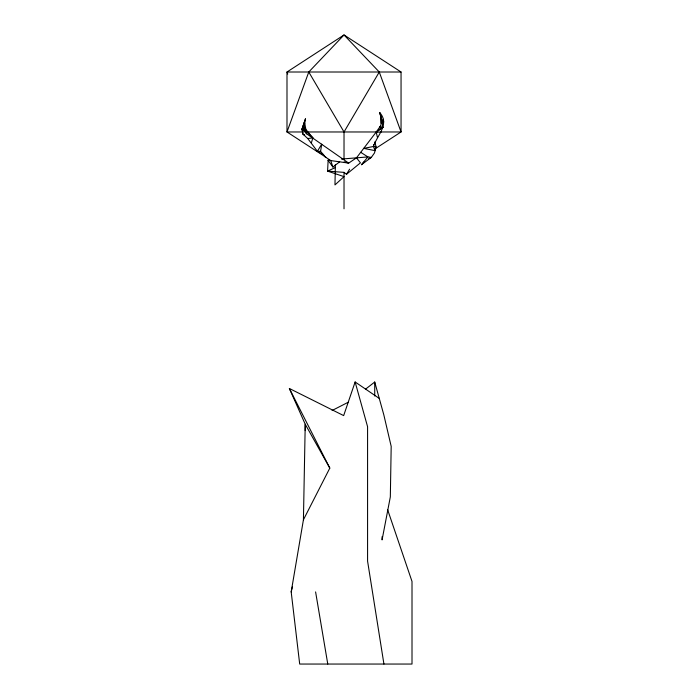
<?xml version="1.0" encoding="UTF-8"?>
<svg xmlns="http://www.w3.org/2000/svg" width="699" height="699" viewBox="0 0 699 699"><rect width="100%" height="100%" fill="white"/><g stroke="black" fill="none" stroke-linecap="round" stroke-linejoin="round"><path stroke-width="1.05" d="M387.639 509.746L412.008 581.446L412.008 664.05L299.688 664.05L291.186 591.913L303.427 519.776L305.227 424.232L289.369 388.487L343.663 415.599L355.127 381.977L379.269 398.421M339.679 161.792L332.934 167.044L327.962 160.176L348.679 163.112L356.481 157.852L376.245 131.997L380.142 129.219L382.554 125.794L382.344 121.827L379.644 112.487C390.147 124.239 377.023 135.335 373.441 146.484L375.092 150.643L374.498 152.941L371.335 157.397L361.47 164.702L367.936 156.925L371.335 157.397L368.618 158.76M335.371 164.641L334.97 184.929L344.022 176.629L327.586 171.133L328.137 160.272M374.821 141.906L376.079 146.86L375.092 150.643L363.716 148.38L373.441 146.484L373.685 144.606M323.567 154.767L320.588 151.386L321.732 144.169L317.372 151.29L323.567 154.767L325.079 156.856L330.671 160.473L332.934 167.044M344.17 161.819L348.679 163.112L306.695 133.841L302.012 128.957L303.986 127.131L305.454 118.891L302.012 128.957L302.912 134.086L307.735 138.516L317.372 151.29L320.588 151.386M303.506 126.003L304.109 123.033L304.72 123.007L305.856 129.402M291.186 591.913L292.462 586.688M380.239 127.104C382.571 123.085 379.802 106.659 381.182 123.242L382.161 121.093L380.763 116.366M311.361 142.884L312.846 137.93L303.986 127.131M302.536 127.882L305.454 118.891M374.795 149.027L401.051 131.971L401.051 72.006L344.022 34.95L308.775 72.006L286.992 131.971L325.917 157.266M379.583 127.856L380.387 126.126L376.245 131.997L377.338 137.179M303.427 519.776L329.806 468.112L289.369 388.487M344.022 159.206L344.022 131.971L379.269 72.006L344.022 34.95L286.992 72.006L286.992 131.971L303.13 131.971M334.97 167.725L327.586 171.133L344.022 172.373L346.486 174.304L349.605 169.167M361.47 164.702L364.424 161.644M346.486 174.304L360.448 162.841L356.481 157.852M365.437 389.229L374.725 382.03L383.812 414.804L391.187 446.381L390.33 496.91L382.073 539.899L382.073 536.727M380.142 129.219L383.314 127.069L376.245 131.997L380.981 132.198M332.112 410.488L348.434 402.143M307.735 138.516L312.846 137.93L303.829 128.896L302.833 126.222M341.435 159.066L367.936 156.925L360.71 152.321M401.051 72.006L286.992 72.006L287.735 74.042M307.438 131.971L377.373 131.971M380.606 131.971L401.051 131.971L379.269 72.006M327.586 171.133L329.71 171.133M383.541 121.853L382.344 121.827L381.977 120.359M373.441 146.484L376.079 146.86M304.589 135.021L302.912 134.086L304.712 135.195M304.511 131.028L302.012 128.957L302.789 132.784M309.517 135.169L312.846 137.93M308.775 72.006L344.022 131.971M303.829 128.896L306.695 133.841M329.806 468.112L305.227 424.232L305.227 430.61M379.644 112.487L381.392 118.393M355.127 381.977L367.578 426.705L367.578 561.122L383.926 664.05M315.599 591.913L327.77 664.05M383.253 119.258L383.664 122.019M374.725 382.03L374.725 396.027M344.022 172.373L344.022 208.818"/></g></svg>
